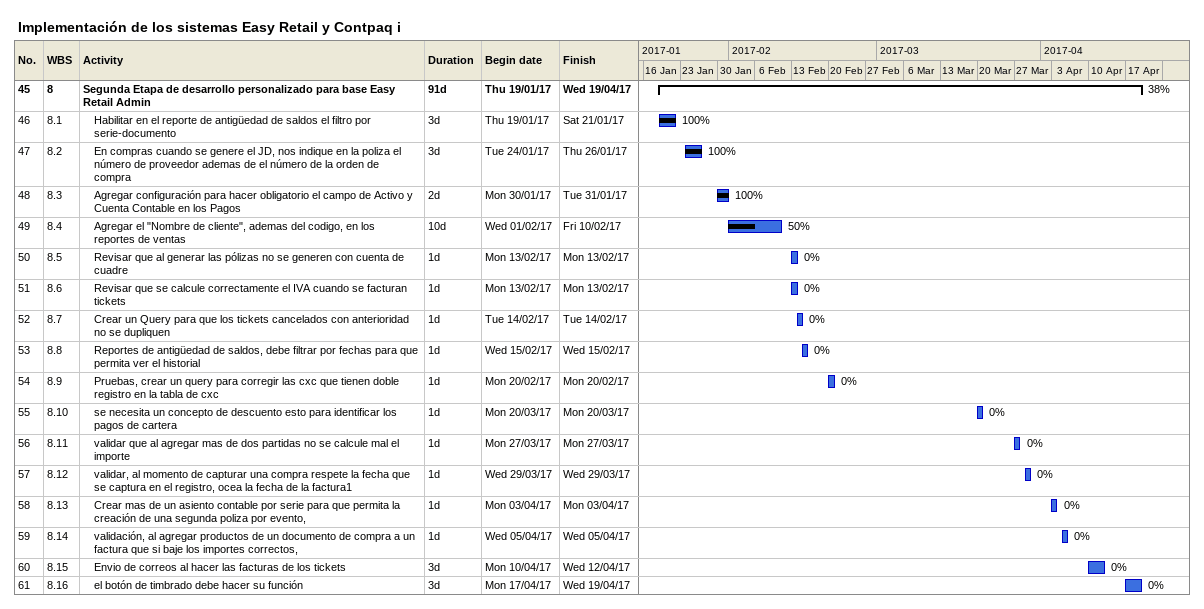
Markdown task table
Implementación de los sistemas Easy Retail y Contpaq i

| ID | WBS | Task | Duration | Start | Finish | % complete |
|---|---|---|---|---|---|---|
| 45 | 8 | **Segunda Etapa de desarrollo personalizado para base Easy Retail Admin** | 91d | 2017-01-19 | 2017-04-19 | 38 |
| 46 | 8.1 | Habilitar en el reporte de antigüedad de saldos el filtro por serie-documento | 3d | 2017-01-19 | 2017-01-21 | 100 |
| 47 | 8.2 | En compras cuando se genere el JD, nos indique en la poliza el número de proveedor ademas de el número de la orden de compra | 3d | 2017-01-24 | 2017-01-26 | 100 |
| 48 | 8.3 | Agregar configuración para hacer obligatorio el campo de Activo y Cuenta Contable en los Pagos | 2d | 2017-01-30 | 2017-01-31 | 100 |
| 49 | 8.4 | Agregar el "Nombre de cliente", ademas del codigo, en los reportes de ventas | 10d | 2017-02-01 | 2017-02-10 | 50 |
| 50 | 8.5 | Revisar que al generar las pólizas no se generen con cuenta de cuadre | 1d | 2017-02-13 | 2017-02-13 | 0 |
| 51 | 8.6 | Revisar que se calcule correctamente el IVA cuando se facturan tickets | 1d | 2017-02-13 | 2017-02-13 | 0 |
| 52 | 8.7 | Crear un Query para que los tickets cancelados con anterioridad no se dupliquen | 1d | 2017-02-14 | 2017-02-14 | 0 |
| 53 | 8.8 | Reportes de antigüedad de saldos, debe filtrar por fechas para que permita ver el historial | 1d | 2017-02-15 | 2017-02-15 | 0 |
| 54 | 8.9 | Pruebas, crear un query para corregir las cxc que tienen doble registro en la tabla de cxc | 1d | 2017-02-20 | 2017-02-20 | 0 |
| 55 | 8.10 | se necesita un concepto de descuento esto para identificar los pagos de cartera | 1d | 2017-03-20 | 2017-03-20 | 0 |
| 56 | 8.11 | validar que al agregar mas de dos partidas no se calcule mal el importe | 1d | 2017-03-27 | 2017-03-27 | 0 |
| 57 | 8.12 | validar, al momento de capturar una compra respete la fecha que se captura en el registro, ocea la fecha de la factura1 | 1d | 2017-03-29 | 2017-03-29 | 0 |
| 58 | 8.13 | Crear mas de un asiento contable por serie para que permita la creación de una segunda poliza por evento, | 1d | 2017-04-03 | 2017-04-03 | 0 |
| 59 | 8.14 | validación, al agregar productos de un documento de compra a un factura que si baje los importes correctos, | 1d | 2017-04-05 | 2017-04-05 | 0 |
| 60 | 8.15 | Envio de correos al hacer las facturas de los tickets | 3d | 2017-04-10 | 2017-04-12 | 0 |
| 61 | 8.16 | el botón de timbrado debe hacer su función | 3d | 2017-04-17 | 2017-04-19 | 0 |
